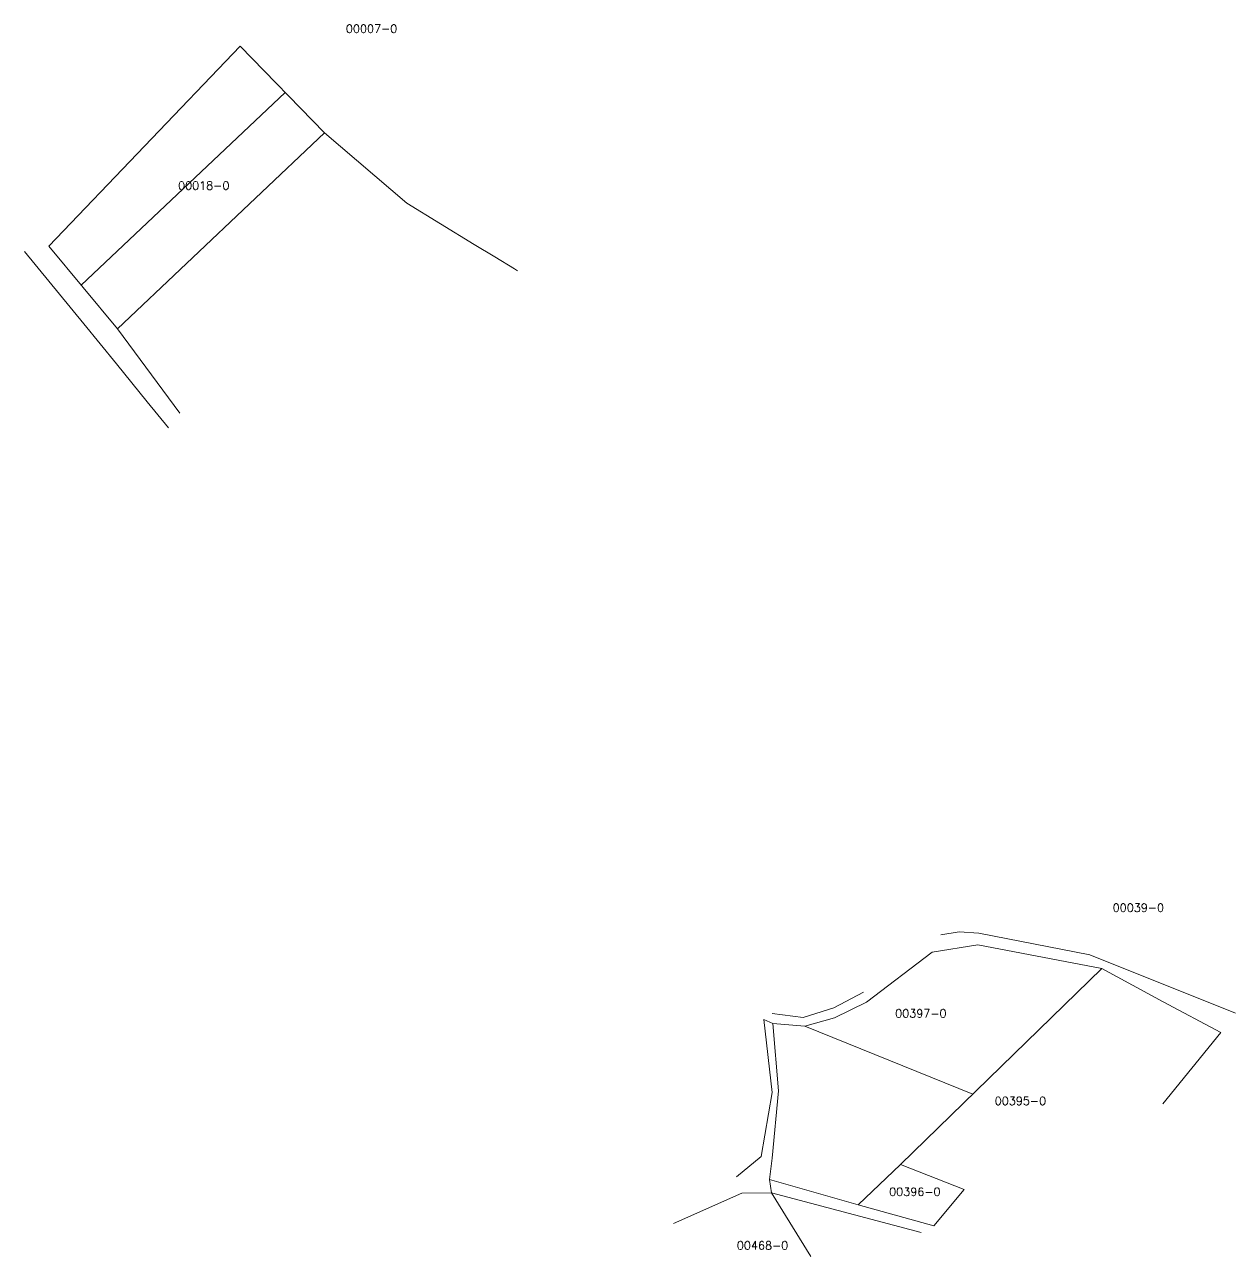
# Model space of a CAD drawing. Header units: metres. Extents: x 7517949 to 7519781, y 4692820 to 4694109.
# Drawn here: x 7518198.5 to 7518567, y 4693493.8 to 4693868.9 of the extents above; entities that cross this region are included whole.
import ezdxf

# ---------------------------------------------------------------- set-up
doc = ezdxf.new("R2010")
doc.units = ezdxf.units.M
for name, color, linetype, lineweight in [('Ndarjet', 1, 'Continuous', 0), ('Parc-Kojshi', 251, 'Continuous', 0), ('Parcela Baze', 7, 'Continuous', 0)]:
    doc.layers.add(name, color=color, linetype=linetype, lineweight=lineweight)
doc.layers.add('ParcelReferencePoint', color=7, linetype='Continuous')
doc.styles.get("Standard").update_dxf_attribs({"font": 'simplex.shx'})

msp = doc.modelspace()

# ---------------------------------------------------------------- linework, layer by layer
at = {"layer": 'Ndarjet', "flags": 128}
for points in [[(7518277.79, 4693848.26), (7518215.75, 4693789.53)], [(7518436.01, 4693563.97), (7518487.1, 4693543.24)]]:
    msp.add_lwpolyline(points, dxfattribs=at)
at = {"layer": 'Parc-Kojshi'}
for points in [[(7518205.89, 4693801.38), (7518264.13, 4693862.27)], [(7518289.81, 4693835.95), (7518264.13, 4693862.27)], [(7518226.76, 4693776.28), (7518289.81, 4693835.95)], [(7518314.81, 4693814.49), (7518289.81, 4693835.95)], [(7518335.35, 4693801.97), (7518314.81, 4693814.49)], [(7518216.54, 4693777.75), (7518198.51, 4693799.76)], [(7518205.89, 4693801.38), (7518226.76, 4693776.28)], [(7518341.63, 4693798.13), (7518335.35, 4693801.97)], [(7518347.6, 4693794.5), (7518341.63, 4693798.13)], [(7518348.58, 4693793.9), (7518347.6, 4693794.5)], [(7518226.44, 4693765.58), (7518216.54, 4693777.75)], [(7518226.76, 4693776.28), (7518245.79, 4693750.58)], [(7518235.85, 4693754.01), (7518226.44, 4693765.58)], [(7518242.3, 4693746.07), (7518235.85, 4693754.01)], [(7518477.43, 4693591.68), (7518482.96, 4693592.6)], [(7518482.96, 4693592.6), (7518488.94, 4693592.19)], [(7518488.94, 4693592.19), (7518522.75, 4693585.59)], [(7518488.7, 4693588.71), (7518474.72, 4693586.46)], [(7518526.41, 4693581.46), (7518488.7, 4693588.71)], [(7518474.72, 4693586.46), (7518454.75, 4693571.22)], [(7518522.75, 4693585.59), (7518567.05, 4693567.86)], [(7518526.41, 4693581.46), (7518465.08, 4693521.82)], [(7518545.04, 4693571.36), (7518526.41, 4693581.46)], [(7518444.87, 4693569.51), (7518453.85, 4693574.25)], [(7518435.51, 4693566.54), (7518444.87, 4693569.51)], [(7518454.75, 4693571.22), (7518445, 4693566.47)], [(7518562.59, 4693562.01), (7518545.04, 4693571.36)], [(7518426.03, 4693543.72), (7518423.51, 4693565.94)], [(7518426.28, 4693564.72), (7518423.51, 4693565.94)], [(7518426.08, 4693567.82), (7518435.51, 4693566.54)], [(7518445, 4693566.47), (7518436.01, 4693563.97)], [(7518436.01, 4693563.97), (7518426.28, 4693564.72)], [(7518426.28, 4693564.72), (7518428.02, 4693544.25)], [(7518544.92, 4693540.27), (7518562.59, 4693562.01)], [(7518422.7, 4693524.28), (7518426.03, 4693543.72)], [(7518428.02, 4693544.25), (7518426.02, 4693523.76)], [(7518415.24, 4693518.01), (7518422.7, 4693524.28)], [(7518426.02, 4693523.76), (7518425.27, 4693517.27)], [(7518465.08, 4693521.82), (7518452.19, 4693509.49)], [(7518465.08, 4693521.82), (7518484.5, 4693514.16)], [(7518452.19, 4693509.49), (7518425.27, 4693517.27)], [(7518425.27, 4693517.27), (7518425.83, 4693513.22)], [(7518425.83, 4693513.22), (7518416.85, 4693513.04)], [(7518425.83, 4693513.22), (7518471.43, 4693501.12)], [(7518437.8, 4693493.83), (7518425.83, 4693513.22)], [(7518484.5, 4693514.16), (7518475.26, 4693503.14)], [(7518416.85, 4693513.04), (7518396.06, 4693503.88)], [(7518475.26, 4693503.14), (7518452.19, 4693509.49)]]:
    msp.add_lwpolyline(points, dxfattribs=at)
at = {"layer": 'Parcela Baze', "flags": 128}
for points in [[(7518289.81, 4693835.95), (7518264.13, 4693862.27), (7518205.89, 4693801.38), (7518226.76, 4693776.28)], [(7518526.41, 4693581.46), (7518488.7, 4693588.71), (7518474.72, 4693586.46), (7518454.75, 4693571.22), (7518445, 4693566.47), (7518436.01, 4693563.97), (7518426.28, 4693564.72), (7518428.02, 4693544.25), (7518426.02, 4693523.76), (7518425.27, 4693517.27), (7518452.19, 4693509.49), (7518465.08, 4693521.82)]]:
    msp.add_lwpolyline(points, close=True, dxfattribs=at)

# ---------------------------------------------------------------- texts
at = {"layer": 'ParcelReferencePoint'}
for s, p in [('00007-0', (7518296.3, 4693866.38)), ('00018-0', (7518245.2, 4693818.62)), ('00039-0', (7518529.69, 4693598.73)), ('00397-0', (7518463.5, 4693566.55)), ('00395-0', (7518493.79, 4693539.9)), ('00396-0', (7518461.67, 4693512.24)), ('00468-0', (7518415.31, 4693495.91))]:
    msp.add_text(s, height=2.5, dxfattribs=at).set_placement(p)

doc.saveas('drawing.dxf')
